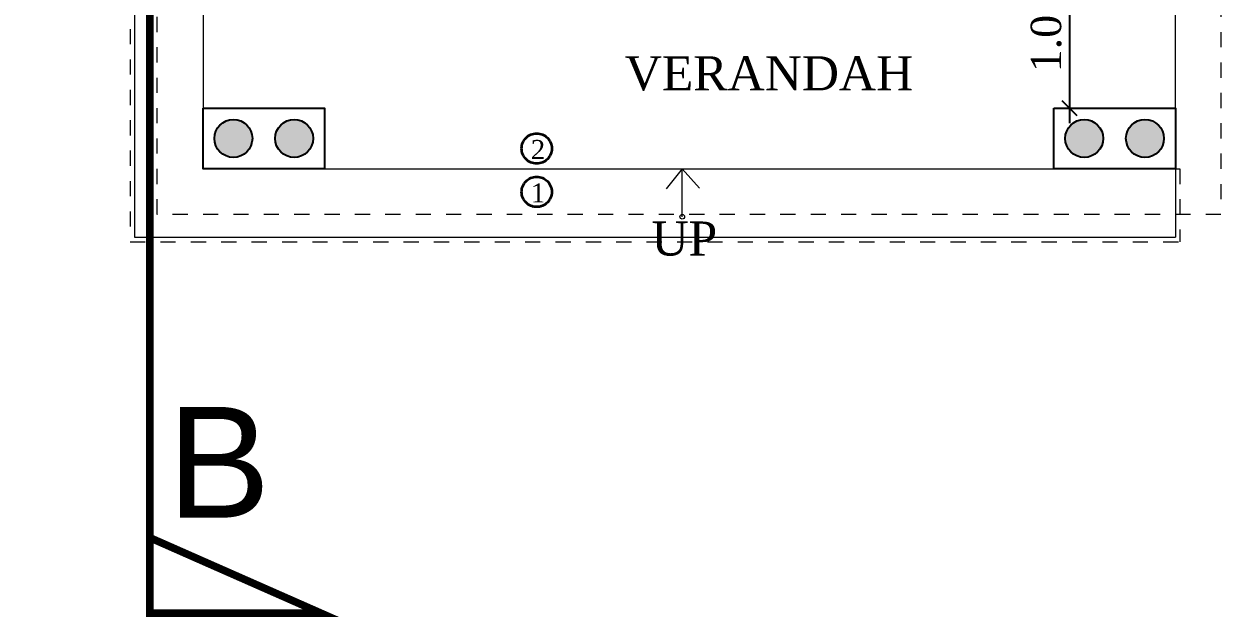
# Model space of a CAD drawing. Header units: metres. Extents: x 503482 to 1007323, y 2781056 to 5562345.
# Drawn here: x 503513.38 to 503521.27, y 2781121.88 to 2781125.78 of the extents above; entities that cross this region are included whole.
import ezdxf
from ezdxf.enums import TextEntityAlignment as Align

# ---------------------------------------------------------------- set-up
doc = ezdxf.new("R2010")
doc.units = ezdxf.units.M
doc.header["$LTSCALE"] = 10
doc.header["$MEASUREMENT"] = 0
doc.header["$PDMODE"] = 3
doc.linetypes.add('1013-Lower$0$CACHE', pattern=[0.375, 0.25, -0.125])
doc.linetypes.add('HIDDEN', pattern=[0.375, 0.25, -0.125])
doc.layers.get('0').update_dxf_attribs({"linetype": 'CONTINUOUS'})
doc.layers.get('DEFPOINTS').update_dxf_attribs({"linetype": 'CONTINUOUS'})
for name, color, linetype, lineweight in [('01 wall', 4, 'CONTINUOUS', 35), ('01_WALLS', 7, 'CONTINUOUS', 25), ('S-TIE BEAM', 3, 'CONTINUOUS', 25), ('TEXT', 254, 'CONTINUOUS', 13), ('WALL', 7, 'CONTINUOUS', 30), ('win', 6, 'CONTINUOUS', 15)]:
    doc.layers.add(name, color=color, linetype=linetype, lineweight=lineweight)
doc.layers.add('S-COL', color=6, linetype='CONTINUOUS')
doc.layers.add('S-COL HATCH', color=161, linetype='CONTINUOUS')
doc.styles.add('AREAL', font='times.ttf')
doc.styles.add('ARIAL', font='arial.ttf')
doc.dimstyles.new('bdc-1-100-A', dxfattribs={"dimtxt": 0.2, "dimasz": 0.1, "dimexe": 0, "dimexo": 0, "dimgap": 0.05, "dimtad": 1, "dimzin": 7, "dimdsep": 46, "dimtxsty": 'AREAL', "dimblk": 'OBLIQUE', "dimcen": 0.001, "dimdle": 0.1, "dimse1": 1, "dimse2": 1, "dimclrd": 15, "dimclre": 8, "dimclrt": 3, "dimadec": 0, "dimazin": 0, "dimtfac": 1, "dimtix": 1, "dimtmove": 2, "dimatfit": 3, "dimldrblk": 'OBLIQUE', "dimfxl": 0.1, "dimtolj": 1, "dimtzin": 0, "dimlwe": 5, "dimarcsym": 0})

# ---------------------------------------------------------------- blocks, each defined once
blk = doc.blocks.new('A$Ca7303c29')
at = {"layer": 'S-COL HATCH', "ltscale": 0.04}
h = blk.add_hatch(color=161, dxfattribs=at)
h.dxf.hatch_style = 1
edge = h.paths.add_edge_path()
edge.add_arc((7.95, -21.2501), 0.125, 0, 360)
h = blk.add_hatch(color=161, dxfattribs=at)
h.dxf.hatch_style = 1
edge = h.paths.add_edge_path()
edge.add_arc((8.35, -21.2501), 0.125, 0, 360)
h = blk.add_hatch(color=161, dxfattribs=at)
h.dxf.hatch_style = 1
edge = h.paths.add_edge_path()
edge.add_arc((13.55, -21.2501), 0.125, 0, 360)
h = blk.add_hatch(color=161, dxfattribs=at)
h.dxf.hatch_style = 1
edge = h.paths.add_edge_path()
edge.add_arc((13.95, -21.2501), 0.125, 0, 360)
at = {"layer": 'S-COL', "color": 6, "ltscale": 0.04}
for centre in [(7.95, -21.2501), (8.35, -21.2501), (13.55, -21.2501), (13.95, -21.2501)]:
    blk.add_circle(centre, 0.125, dxfattribs=at)
blk = doc.blocks.new('_Oblique')
at = {"color": 0, "linetype": 'ByBlock', "lineweight": -2}
blk.add_line((-0.5, -0.5), (0.5, 0.5), dxfattribs=at)
blk = doc.blocks.new('*D730')
at = {"layer": '01_WALLS', "color": 15, "linetype": 'Continuous', "lineweight": -2, "ltscale": 0.04, "transparency": 16777216}
blk.add_line((503520.2637, 2781126.3265), (503520.2637, 2781125.1265), dxfattribs=at)
at = {"layer": 'DEFPOINTS', "color": 0, "ltscale": 0.04, "transparency": 16777216}
for p in [(503518.9711, 2781126.2265), (503520.1612, 2781125.2265), (503520.2637, 2781125.2265)]:
    blk.add_point(p, dxfattribs=at)
at = {"layer": '01_WALLS', "color": 15, "lineweight": -2, "ltscale": 0.04, "transparency": 16777216, "xscale": 0.1, "yscale": 0.1, "zscale": 0.1}
for p, rotation in [((503520.2637, 2781126.2265), 90), ((503520.2637, 2781125.2265), 270)]:
    blk.add_blockref('_Oblique', p, dxfattribs=dict(at, rotation=rotation))
at = {"layer": '01_WALLS', "color": 3, "lineweight": 5, "ltscale": 0.04, "transparency": 16777216, "insert": (503520.1117, 2781125.7265), "char_height": 0.2, "attachment_point": 5, "rotation": 90, "style": 'AREAL'}
blk.add_mtext('\\A1;1.00', dxfattribs=at)
blk = doc.blocks.new('TYTY')
at = {"layer": 'WALL', "color": 5, "linetype": '1013-Lower$0$CACHE', "lineweight": 5, "ltscale": 0.3, "const_width": 0.05}
blk.add_lwpolyline([(503318.4771, 2781250.295), (503319.6048, 2781249.7977), (503318.4771, 2781249.7977), (503318.4771, 2781277.3368), (503319.657, 2781277.3341), (503318.4771, 2781276.9685)], dxfattribs=at)
at = {"layer": 'WALL', "lineweight": 0, "style": 'ARIAL'}
blk.add_text('B', height=0.729, dxfattribs=at).set_placement((503319.2709, 2781250.4268), align=Align.RIGHT)

msp = doc.modelspace()

# ---------------------------------------------------------------- hatches: boundary and pattern name
at = {"layer": '01 wall'}
h = msp.add_hatch(color=256, dxfattribs=at)
h.dxf.hatch_style = 1
h.paths.add_polyline_path([(503514.8862, 2781125.0265, 1), (503514.6362, 2781125.0265, 1)])
h = msp.add_hatch(color=256, dxfattribs=at)
h.dxf.hatch_style = 1
h.paths.add_polyline_path([(503515.2862, 2781125.0265, 1), (503515.0362, 2781125.0265, 1)])
h = msp.add_hatch(color=256, dxfattribs=at)
h.dxf.hatch_style = 1
h.paths.add_polyline_path([(503520.4862, 2781125.0265, 1), (503520.2362, 2781125.0265, 1)])
h = msp.add_hatch(color=256, dxfattribs=at)
h.dxf.hatch_style = 1
h.paths.add_polyline_path([(503520.8862, 2781125.0265, 1), (503520.6362, 2781125.0265, 1)])

# ---------------------------------------------------------------- linework, layer by layer
at = {"layer": '01 wall', "color": 8, "linetype": '1013-Lower$0$CACHE'}
for centre in [(503516.7576, 2781124.9603), (503516.7576, 2781124.6748)]:
    msp.add_circle(centre, 0.0993, dxfattribs=at)
at = {"layer": '01_WALLS', "color": 5, "linetype": 'HIDDEN', "lineweight": 0, "ltscale": 0.04}
for p, q in [((503514.0812, 2781126.7464), (503514.0812, 2781124.3465)), ((503520.9612, 2781124.8265), (503520.9912, 2781124.8265)), ((503520.9912, 2781124.8265), (503520.9912, 2781124.3465)), ((503514.0812, 2781124.3465), (503520.9912, 2781124.3465))]:
    msp.add_line(p, q, dxfattribs=at)
at = {"layer": '01_WALLS', "color": 2, "linetype": 'HIDDEN', "lineweight": 0, "ltscale": 0.04}
msp.add_lwpolyline([(503506.36, 2781128.8265), (503506.36, 2781143.7265), (503512.76, 2781143.7265), (503512.76, 2781141.2081), (503515.6587, 2781141.2081), (503515.6661, 2781146.9265), (503521.2686, 2781146.9265), (503521.2612, 2781124.5265), (503514.26, 2781124.5265), (503514.26, 2781126.9264), (503506.36, 2781126.9264)], close=True, dxfattribs=at)
at = {"layer": '01_WALLS', "ltscale": 0.04}
for points in [[(503514.5612, 2781125.2265), (503515.3612, 2781125.2265), (503515.3612, 2781124.8265), (503514.5612, 2781124.8265)], [(503520.1612, 2781125.2265), (503520.9612, 2781125.2265), (503520.9612, 2781124.8265), (503520.1612, 2781124.8265)]]:
    msp.add_lwpolyline(points, close=True, dxfattribs=at)
for centre in [(503514.7612, 2781125.0265), (503515.1612, 2781125.0265), (503520.3612, 2781125.0265), (503520.7612, 2781125.0265)]:
    msp.add_circle(centre, 0.125, dxfattribs=at)
at = {"layer": 'win', "ltscale": 20}
for p, q in [((503514.5612, 2781127.2264), (503514.5612, 2781124.8265)), ((503520.9612, 2781124.8265), (503520.9612, 2781126.2265)), ((503514.5612, 2781124.8265), (503520.9612, 2781124.8265)), ((503517.7159, 2781124.8265), (503517.6091, 2781124.6951)), ((503517.7159, 2781124.5112), (503517.7159, 2781124.8265)), ((503517.7159, 2781124.8265), (503517.8286, 2781124.7001))]:
    msp.add_line(p, q, dxfattribs=at)
at = {"layer": 'win', "color": 1, "lineweight": 5, "ltscale": 20}
for p, q in [((503514.1112, 2781126.7764), (503514.1112, 2781124.3765)), ((503520.9612, 2781124.8265), (503520.9612, 2781124.3765)), ((503514.1112, 2781124.3765), (503520.9612, 2781124.3765))]:
    msp.add_line(p, q, dxfattribs=at)
at = {"layer": 'win', "ltscale": 20}
msp.add_circle((503517.7159, 2781124.5112), 0.0152, dxfattribs=at)

# ---------------------------------------------------------------- block references
at = {"layer": '01_WALLS'}
msp.add_blockref('TYTY', (195.7338, -127.896), dxfattribs=at)
at = {"layer": 'S-TIE BEAM', "ltscale": 0.04}
msp.add_blockref('A$Ca7303c29', (503506.8112, 2781146.2765), dxfattribs=at)

# ---------------------------------------------------------------- texts
at = {"layer": 'TEXT', "color": 1, "lineweight": 25, "style": 'AREAL'}
for s, height, p in [('VERANDAH', 0.224, (503517.3377, 2781125.3433)), ('2', 0.1254, (503516.719, 2781124.8911)), ('1', 0.1254, (503516.719, 2781124.6056)), ('UP', 0.224, (503517.5132, 2781124.256))]:
    msp.add_text(s, height=height, dxfattribs=at).set_placement(p)

# ---------------------------------------------------------------- dimensions: what is measured, and where the dimension line sits
at = {"layer": '01_WALLS', "lineweight": 5, "ltscale": 0.04}
dim = msp.add_linear_dim(base=(503520.2637, 2781125.2265), p1=(503518.9711, 2781126.2265), p2=(503520.1612, 2781125.2265), angle=90, dimstyle='bdc-1-100-A', override={"dimfxl": 0.125, "dimfxlon": 1, "dimarcsym": 1}, dxfattribs=at)
dim.commit()
dim.dimension.update_dxf_attribs({"geometry": '*D730', "text_midpoint": (503520.1117, 2781125.7265)})

doc.saveas('drawing.dxf')
